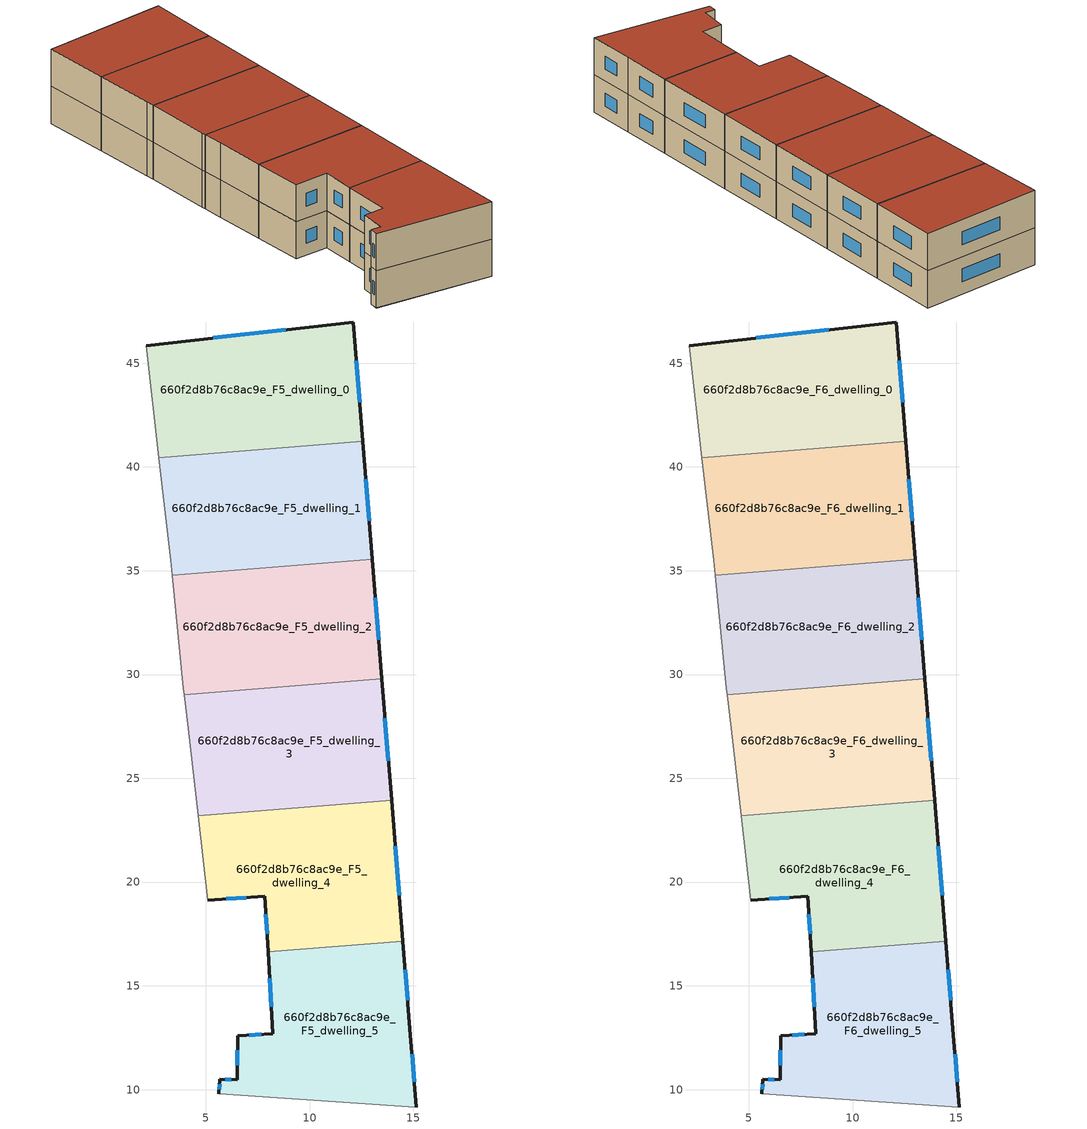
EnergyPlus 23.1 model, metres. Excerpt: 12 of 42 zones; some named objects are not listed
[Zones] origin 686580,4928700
660f2d8b76c8ac9e_F5_dwelling_0
 floor to 660f2d8b76c8ac9e_F4_dwelling_0 (EU_floor_Construction): 12.09,46.98 12.55,41.24 2.74,40.45 2.12,45.84 z15
 wall outside (EU_wall_Construction): 12.56,41.24 12.09,46.98 2.12,45.84 z15:18
 wall adiabatic (EU_wall_Construction): 2.12,45.84 2.74,40.45 z15:18
 wall to 660f2d8b76c8ac9e_F5_dwelling_1 (EU_wall_Construction): 2.74,40.45 12.55,41.24 z15:18
 window (EU_Window_Construction): 8.85,46.61 5.37,46.21 / 12.4,43.11 12.24,45.12 z15.98:17.02
660f2d8b76c8ac9e_F5_dwelling_1
 floor to 660f2d8b76c8ac9e_F4_dwelling_1 (EU_floor_Construction): 12.55,41.24 13.01,35.57 3.37,34.79 3.3,35.49 2.74,40.45 z15
 wall outside (EU_wall_Construction): 13.01,35.57 12.56,41.24 z15:18
 wall adiabatic (EU_wall_Construction): 2.74,40.45 3.3,35.49 3.37,34.79 z15:18
 wall to 660f2d8b76c8ac9e_F5_dwelling_2 (EU_wall_Construction): 3.37,34.79 13.01,35.57 z15:18
 window (EU_Window_Construction): 12.86,37.41 12.7,39.4 z15.98:17.02
660f2d8b76c8ac9e_F5_dwelling_2
 floor to 660f2d8b76c8ac9e_F4_dwelling_2 (EU_floor_Construction): 13.01,35.57 13.47,29.8 3.95,29.04 3.91,29.34 3.37,34.79 z15
 wall outside (EU_wall_Construction): 13.47,29.8 13.01,35.57 z15:18
 wall adiabatic (EU_wall_Construction): 3.37,34.79 3.91,29.34 3.95,29.04 z15:18
 wall to 660f2d8b76c8ac9e_F5_dwelling_3 (EU_wall_Construction): 3.95,29.04 13.47,29.8 z15:18
 window (EU_Window_Construction): 13.32,31.68 13.16,33.69 z15.98:17.02
660f2d8b76c8ac9e_F5_dwelling_3
 floor to 660f2d8b76c8ac9e_F4_dwelling_3 (EU_floor_Construction): 13.47,29.8 13.95,23.94 4.63,23.19 4.14,27.4 3.95,29.04 z15
 wall outside (EU_wall_Construction): 13.95,23.94 13.47,29.8 z15:18
 wall adiabatic (EU_wall_Construction): 3.95,29.04 4.14,27.4 4.63,23.19 z15:18
 wall to 660f2d8b76c8ac9e_F5_dwelling_4 (EU_wall_Construction): 4.63,23.19 13.95,23.94 z15:18
 window (EU_Window_Construction): 13.79,25.85 13.63,27.9 z15.98:17.02
660f2d8b76c8ac9e_F5_dwelling_4
 floor to 660f2d8b76c8ac9e_F4_dwelling_4 (EU_floor_Construction): 13.95,23.94 14.49,17.16 8,16.63 7.84,19.31 5.1,19.12 4.63,23.19 z15
 wall outside (EU_wall_Construction): 14.49,17.16 13.95,23.94 / 5.1,19.12 7.84,19.31 8,16.63 z15:18
 wall adiabatic (EU_wall_Construction): 4.63,23.19 5.1,19.12 z15:18
 wall to 660f2d8b76c8ac9e_F5_dwelling_5 (EU_wall_Construction): 8,16.63 14.49,17.16 z15:18
 window (EU_Window_Construction): 14.31,19.36 14.12,21.73 / 7.89,18.44 7.95,17.5 / 5.99,19.19 6.95,19.25 z15.98:17.02
660f2d8b76c8ac9e_F5_dwelling_5
 floor to 660f2d8b76c8ac9e_F4_dwelling_5 (EU_floor_Construction): 14.49,17.16 14.83,12.92 15.14,9.16 5.63,9.8 5.67,10.49 6.5,10.48 6.53,12.59 8.23,12.7 8,16.63 z15
 wall outside (EU_wall_Construction): 8,16.63 8.23,12.7 6.53,12.59 6.5,10.48 5.67,10.49 5.63,9.8 / 15.14,9.16 14.83,12.92 14.49,17.16 z15:18
 wall adiabatic (EU_wall_Construction): 5.63,9.8 15.14,9.16 z15:18
 window (EU_Window_Construction): 8.08,15.36 8.16,13.98 / 14.72,14.3 14.6,15.78 / 15.04,10.39 14.93,11.7 / 5.66,10.27 5.65,10.03 / 6.23,10.49 5.94,10.49 / 6.52,11.91 6.51,11.17 / 7.68,12.67 7.09,12.63 z15.98:17.02
660f2d8b76c8ac9e_F6_dwelling_0
 floor to 660f2d8b76c8ac9e_F5_dwelling_0 (EU_floor_Construction): 12.09,46.98 12.55,41.24 2.74,40.45 2.12,45.84 z18
 wall outside (EU_wall_Construction): 12.56,41.24 12.09,46.98 2.12,45.84 z18:21
 wall adiabatic (EU_wall_Construction): 2.12,45.84 2.74,40.45 z18:21
 wall to 660f2d8b76c8ac9e_F6_dwelling_1 (EU_wall_Construction): 2.74,40.45 12.55,41.24 z18:21
 window (EU_Window_Construction): 8.85,46.61 5.37,46.21 / 12.4,43.11 12.24,45.12 z18.98:20.02
 roof outside (EU_roof_Construction): 12.56,41.24 12.09,46.98 2.12,45.84 2.74,40.45 z21
660f2d8b76c8ac9e_F6_dwelling_1
 floor to 660f2d8b76c8ac9e_F5_dwelling_1 (EU_floor_Construction): 12.55,41.24 13.01,35.57 3.37,34.79 3.3,35.49 2.74,40.45 z18
 wall outside (EU_wall_Construction): 13.01,35.57 12.56,41.24 z18:21
 wall adiabatic (EU_wall_Construction): 2.74,40.45 3.3,35.49 3.37,34.79 z18:21
 wall to 660f2d8b76c8ac9e_F6_dwelling_2 (EU_wall_Construction): 3.37,34.79 13.01,35.57 z18:21
 window (EU_Window_Construction): 12.86,37.41 12.7,39.4 z18.98:20.02
 roof outside (EU_roof_Construction): 13.01,35.57 12.56,41.24 2.74,40.45 3.3,35.49 3.37,34.79 z21
660f2d8b76c8ac9e_F6_dwelling_2
 floor to 660f2d8b76c8ac9e_F5_dwelling_2 (EU_floor_Construction): 13.01,35.57 13.47,29.8 3.95,29.04 3.91,29.34 3.37,34.79 z18
 wall outside (EU_wall_Construction): 13.47,29.8 13.01,35.57 z18:21
 wall adiabatic (EU_wall_Construction): 3.37,34.79 3.91,29.34 3.95,29.04 z18:21
 wall to 660f2d8b76c8ac9e_F6_dwelling_3 (EU_wall_Construction): 3.95,29.04 13.47,29.8 z18:21
 window (EU_Window_Construction): 13.32,31.68 13.16,33.69 z18.98:20.02
 roof outside (EU_roof_Construction): 13.47,29.8 13.01,35.57 3.37,34.79 3.91,29.34 3.95,29.04 z21
660f2d8b76c8ac9e_F6_dwelling_3
 floor to 660f2d8b76c8ac9e_F5_dwelling_3 (EU_floor_Construction): 13.47,29.8 13.95,23.94 4.63,23.19 4.14,27.4 3.95,29.04 z18
 wall outside (EU_wall_Construction): 13.95,23.94 13.47,29.8 z18:21
 wall adiabatic (EU_wall_Construction): 3.95,29.04 4.14,27.4 4.63,23.19 z18:21
 wall to 660f2d8b76c8ac9e_F6_dwelling_4 (EU_wall_Construction): 4.63,23.19 13.95,23.94 z18:21
 window (EU_Window_Construction): 13.79,25.85 13.63,27.9 z18.98:20.02
 roof outside (EU_roof_Construction): 13.95,23.94 13.47,29.8 3.95,29.04 4.14,27.4 4.63,23.19 z21
660f2d8b76c8ac9e_F6_dwelling_4
 floor to 660f2d8b76c8ac9e_F5_dwelling_4 (EU_floor_Construction): 13.95,23.94 14.49,17.16 8,16.63 7.84,19.31 5.1,19.12 4.63,23.19 z18
 wall outside (EU_wall_Construction): 14.49,17.16 13.95,23.94 / 5.1,19.12 7.84,19.31 8,16.63 z18:21
 wall adiabatic (EU_wall_Construction): 4.63,23.19 5.1,19.12 z18:21
 wall to 660f2d8b76c8ac9e_F6_dwelling_5 (EU_wall_Construction): 8,16.63 14.49,17.16 z18:21
 window (EU_Window_Construction): 14.31,19.36 14.12,21.73 / 7.89,18.44 7.95,17.5 / 5.99,19.19 6.95,19.25 z18.98:20.02
 roof outside (EU_roof_Construction): 14.49,17.16 13.95,23.94 4.63,23.19 5.1,19.12 7.84,19.31 8,16.63 z21
660f2d8b76c8ac9e_F6_dwelling_5
 floor to 660f2d8b76c8ac9e_F5_dwelling_5 (EU_floor_Construction): 14.49,17.16 14.83,12.92 15.14,9.16 5.63,9.8 5.67,10.49 6.5,10.48 6.53,12.59 8.23,12.7 8,16.63 z18
 wall outside (EU_wall_Construction): 8,16.63 8.23,12.7 6.53,12.59 6.5,10.48 5.67,10.49 5.63,9.8 / 15.14,9.16 14.83,12.92 14.49,17.16 z18:21
 wall adiabatic (EU_wall_Construction): 5.63,9.8 15.14,9.16 z18:21
 window (EU_Window_Construction): 8.08,15.36 8.16,13.98 / 14.72,14.3 14.6,15.78 / 15.04,10.39 14.93,11.7 / 5.66,10.27 5.65,10.03 / 6.23,10.49 5.94,10.49 / 6.52,11.91 6.51,11.17 / 7.68,12.67 7.09,12.63 z18.98:20.02
 roof outside (EU_roof_Construction): 15.14,9.16 14.83,12.92 14.49,17.16 8,16.63 8.23,12.7 6.53,12.59 6.5,10.48 5.67,10.49 5.63,9.8 z21
[Building]
EU S2 Campaign: North Axis=0; Terrain=City; Solar Distribution=FullExterior
[Site:Location]
Bologna: Latitude=44.5; Longitude=11.25; Time Zone=1; Elevation=37
[SizingPeriod:WeatherFileDays]
AnnualSizingPeriod: Begin Month=1; Begin Day of Month=1; End Month=12; End Day of Month=31; Day of Week for Start Day=Monday; Use Weather File Daylight Saving Period=No; Use Weather File Rain and Snow Indicators=No
[MATERIAL]
EU_InternalMass_Material: Roughness=MediumRough; Thickness=0.1; Conductivity=1; Density=1800; Specific Heat=900; Thermal Absorptance=0.9; Solar Absorptance=0.7; Visible Absorptance=0.7
[MATERIAL:NOMASS] Roughness=MediumRough; Thermal Absorptance=0.9; Solar Absorptance=0.7; Visible Absorptance=0.7
Name | Thermal Resistance
EU_wall_NoMass | 0.905828
EU_roof_NoMass | 0.37593
EU_floor_NoMass | 0.67114
[WINDOWMATERIAL:SIMPLEGLAZINGSYSTEM]
EU_Window_SimpleGlazing: UFactor=4.52486; Solar Heat Gain Coefficient=0.85; Visible Transmittance=0.85
[CONSTRUCTION]
EU_wall_Construction: EU_wall_NoMass
EU_roof_Construction: EU_roof_NoMass
EU_floor_Construction: EU_floor_NoMass
EU_Window_Construction: EU_Window_SimpleGlazing
EU_InternalMass_Construction: EU_InternalMass_Material
[ZONE] Type=1; Multiplier=1; Ceiling Height=autocalculate; Floor Area=autocalculate; Part of Total Floor Area=Yes
Name | Volume
660f2d8b76c8ac9e_F5_dwelling_0; 660f2d8b76c8ac9e_F6_dwelling_0 | 166.731
660f2d8b76c8ac9e_F5_dwelling_1; 660f2d8b76c8ac9e_F6_dwelling_1 | 166.729
660f2d8b76c8ac9e_F5_dwelling_2; 660f2d8b76c8ac9e_F6_dwelling_2 | 166.726
660f2d8b76c8ac9e_F5_dwelling_3; 660f2d8b76c8ac9e_F6_dwelling_3 | 166.758
660f2d8b76c8ac9e_F5_dwelling_4; 660f2d8b76c8ac9e_F6_dwelling_4 | 166.716
660f2d8b76c8ac9e_F5_dwelling_5; 660f2d8b76c8ac9e_F6_dwelling_5 | 166.736
[INTERNALMASS] Construction=EU_InternalMass_Construction
Name | Zone or ZoneList | Surface Area
660f2d8b76c8ac9e_F5_dwelling_0_EU_InternalMass | 660f2d8b76c8ac9e_F5_dwelling_0 | 55.577
660f2d8b76c8ac9e_F5_dwelling_1_EU_InternalMass | 660f2d8b76c8ac9e_F5_dwelling_1 | 55.5762
660f2d8b76c8ac9e_F5_dwelling_2_EU_InternalMass | 660f2d8b76c8ac9e_F5_dwelling_2 | 55.5755
660f2d8b76c8ac9e_F5_dwelling_3_EU_InternalMass | 660f2d8b76c8ac9e_F5_dwelling_3 | 55.586
660f2d8b76c8ac9e_F5_dwelling_4_EU_InternalMass | 660f2d8b76c8ac9e_F5_dwelling_4 | 55.5722
660f2d8b76c8ac9e_F5_dwelling_5_EU_InternalMass | 660f2d8b76c8ac9e_F5_dwelling_5 | 55.578
660f2d8b76c8ac9e_F6_dwelling_0_EU_InternalMass | 660f2d8b76c8ac9e_F6_dwelling_0 | 55.577
660f2d8b76c8ac9e_F6_dwelling_1_EU_InternalMass | 660f2d8b76c8ac9e_F6_dwelling_1 | 55.5762
660f2d8b76c8ac9e_F6_dwelling_2_EU_InternalMass | 660f2d8b76c8ac9e_F6_dwelling_2 | 55.5755
660f2d8b76c8ac9e_F6_dwelling_3_EU_InternalMass | 660f2d8b76c8ac9e_F6_dwelling_3 | 55.586
660f2d8b76c8ac9e_F6_dwelling_4_EU_InternalMass | 660f2d8b76c8ac9e_F6_dwelling_4 | 55.5722
660f2d8b76c8ac9e_F6_dwelling_5_EU_InternalMass | 660f2d8b76c8ac9e_F6_dwelling_5 | 55.578
[OTHEREQUIPMENT] Fuel Type=Electricity; Design Level Calculation Method=Watts/Area; Power per Zone Floor Area=1; Fraction Latent=0; Fraction Radiant=0; Fraction Lost=0; Carbon Dioxide Generation Rate=0; EndUse Subcategory=EU_Step8_InternalGains
Name | Zone or ZoneList or Space or SpaceList | Schedule
EU_Step8_InternalGain_660f2d8b76c8ac9e_F5_dwelling_0_f000 | 660f2d8b76c8ac9e_F5_dwelling_0 | EU_Step8_GainSchedule_660f2d8b76c8ac9e_F5_dwelling_0_f000
EU_Step8_InternalGain_660f2d8b76c8ac9e_F5_dwelling_1_f000 | 660f2d8b76c8ac9e_F5_dwelling_1 | EU_Step8_GainSchedule_660f2d8b76c8ac9e_F5_dwelling_1_f000
EU_Step8_InternalGain_660f2d8b76c8ac9e_F5_dwelling_2_f000 | 660f2d8b76c8ac9e_F5_dwelling_2 | EU_Step8_GainSchedule_660f2d8b76c8ac9e_F5_dwelling_2_f000
EU_Step8_InternalGain_660f2d8b76c8ac9e_F5_dwelling_3_f000 | 660f2d8b76c8ac9e_F5_dwelling_3 | EU_Step8_GainSchedule_660f2d8b76c8ac9e_F5_dwelling_3_f000
EU_Step8_InternalGain_660f2d8b76c8ac9e_F5_dwelling_4_f000 | 660f2d8b76c8ac9e_F5_dwelling_4 | EU_Step8_GainSchedule_660f2d8b76c8ac9e_F5_dwelling_4_f000
EU_Step8_InternalGain_660f2d8b76c8ac9e_F5_dwelling_5_f000 | 660f2d8b76c8ac9e_F5_dwelling_5 | EU_Step8_GainSchedule_660f2d8b76c8ac9e_F5_dwelling_5_f000
EU_Step8_InternalGain_660f2d8b76c8ac9e_F6_dwelling_0_f000 | 660f2d8b76c8ac9e_F6_dwelling_0 | EU_Step8_GainSchedule_660f2d8b76c8ac9e_F6_dwelling_0_f000
EU_Step8_InternalGain_660f2d8b76c8ac9e_F6_dwelling_1_f000 | 660f2d8b76c8ac9e_F6_dwelling_1 | EU_Step8_GainSchedule_660f2d8b76c8ac9e_F6_dwelling_1_f000
EU_Step8_InternalGain_660f2d8b76c8ac9e_F6_dwelling_2_f000 | 660f2d8b76c8ac9e_F6_dwelling_2 | EU_Step8_GainSchedule_660f2d8b76c8ac9e_F6_dwelling_2_f000
EU_Step8_InternalGain_660f2d8b76c8ac9e_F6_dwelling_3_f000 | 660f2d8b76c8ac9e_F6_dwelling_3 | EU_Step8_GainSchedule_660f2d8b76c8ac9e_F6_dwelling_3_f000
EU_Step8_InternalGain_660f2d8b76c8ac9e_F6_dwelling_4_f000 | 660f2d8b76c8ac9e_F6_dwelling_4 | EU_Step8_GainSchedule_660f2d8b76c8ac9e_F6_dwelling_4_f000
EU_Step8_InternalGain_660f2d8b76c8ac9e_F6_dwelling_5_f000 | 660f2d8b76c8ac9e_F6_dwelling_5 | EU_Step8_GainSchedule_660f2d8b76c8ac9e_F6_dwelling_5_f000
[ZONEVENTILATION:DESIGNFLOWRATE] Schedule=EU_AlwaysOn; Design Flow Rate Calculation Method=AirChanges/Hour; Air Changes per Hour=0.73129; Ventilation Type=Natural; Fan Pressure Rise=0; Fan Total Efficiency=1; Constant Term Coefficient=1; Temperature Term Coefficient=0; Velocity Term Coefficient=0; Velocity Squared Term Coefficient=0; Minimum Indoor Temperature=-100; Maximum Indoor Temperature=100; Delta Temperature=-100; Minimum Outdoor Temperature=-100; Maximum Outdoor Temperature=100; Maximum Wind Speed=40
Name | Zone or ZoneList or Space or SpaceList
EU_ConstantAir_660f2d8b76c8ac9e_F5_dwelling_0 | 660f2d8b76c8ac9e_F5_dwelling_0
EU_ConstantAir_660f2d8b76c8ac9e_F5_dwelling_1 | 660f2d8b76c8ac9e_F5_dwelling_1
EU_ConstantAir_660f2d8b76c8ac9e_F5_dwelling_2 | 660f2d8b76c8ac9e_F5_dwelling_2
EU_ConstantAir_660f2d8b76c8ac9e_F5_dwelling_3 | 660f2d8b76c8ac9e_F5_dwelling_3
EU_ConstantAir_660f2d8b76c8ac9e_F5_dwelling_4 | 660f2d8b76c8ac9e_F5_dwelling_4
EU_ConstantAir_660f2d8b76c8ac9e_F5_dwelling_5 | 660f2d8b76c8ac9e_F5_dwelling_5
EU_ConstantAir_660f2d8b76c8ac9e_F6_dwelling_0 | 660f2d8b76c8ac9e_F6_dwelling_0
EU_ConstantAir_660f2d8b76c8ac9e_F6_dwelling_1 | 660f2d8b76c8ac9e_F6_dwelling_1
EU_ConstantAir_660f2d8b76c8ac9e_F6_dwelling_2 | 660f2d8b76c8ac9e_F6_dwelling_2
EU_ConstantAir_660f2d8b76c8ac9e_F6_dwelling_3 | 660f2d8b76c8ac9e_F6_dwelling_3
EU_ConstantAir_660f2d8b76c8ac9e_F6_dwelling_4 | 660f2d8b76c8ac9e_F6_dwelling_4
EU_ConstantAir_660f2d8b76c8ac9e_F6_dwelling_5 | 660f2d8b76c8ac9e_F6_dwelling_5
[HVACTEMPLATE:ZONE:IDEALLOADSAIRSYSTEM] System Availability Schedule=EU_AlwaysOn; Maximum Heating Supply Air Temperature=50; Minimum Cooling Supply Air Temperature=13; Maximum Heating Supply Air Humidity Ratio=0.0156; Minimum Cooling Supply Air Humidity Ratio=0.0077; Heating Limit=NoLimit; Cooling Limit=NoLimit; Heating Availability Schedule=EU_AlwaysOn; Cooling Availability Schedule=EU_CoolingOff; Dehumidification Control Type=ConstantSensibleHeatRatio; Cooling Sensible Heat Ratio=0.7; Dehumidification Setpoint=60; Humidification Control Type=None; Humidification Setpoint=30; Outdoor Air Method=None; Outdoor Air Flow Rate per Person=0.00944; Outdoor Air Flow Rate per Zone Floor Area=0; Outdoor Air Flow Rate per Zone=0; Demand Controlled Ventilation Type=None; Outdoor Air Economizer Type=NoEconomizer; Heat Recovery Type=None; Sensible Heat Recovery Effectiveness=0.7; Latent Heat Recovery Effectiveness=0.65
Name | Template Thermostat
660f2d8b76c8ac9e_F5_dwelling_0 | EU_HeatOnly_660f2d8b76c8ac9e_F5_dwelling_0
660f2d8b76c8ac9e_F5_dwelling_1 | EU_HeatOnly_660f2d8b76c8ac9e_F5_dwelling_1
660f2d8b76c8ac9e_F5_dwelling_2 | EU_HeatOnly_660f2d8b76c8ac9e_F5_dwelling_2
660f2d8b76c8ac9e_F5_dwelling_3 | EU_HeatOnly_660f2d8b76c8ac9e_F5_dwelling_3
660f2d8b76c8ac9e_F5_dwelling_4 | EU_HeatOnly_660f2d8b76c8ac9e_F5_dwelling_4
660f2d8b76c8ac9e_F5_dwelling_5 | EU_HeatOnly_660f2d8b76c8ac9e_F5_dwelling_5
660f2d8b76c8ac9e_F6_dwelling_0 | EU_HeatOnly_660f2d8b76c8ac9e_F6_dwelling_0
660f2d8b76c8ac9e_F6_dwelling_1 | EU_HeatOnly_660f2d8b76c8ac9e_F6_dwelling_1
660f2d8b76c8ac9e_F6_dwelling_2 | EU_HeatOnly_660f2d8b76c8ac9e_F6_dwelling_2
660f2d8b76c8ac9e_F6_dwelling_3 | EU_HeatOnly_660f2d8b76c8ac9e_F6_dwelling_3
660f2d8b76c8ac9e_F6_dwelling_4 | EU_HeatOnly_660f2d8b76c8ac9e_F6_dwelling_4
660f2d8b76c8ac9e_F6_dwelling_5 | EU_HeatOnly_660f2d8b76c8ac9e_F6_dwelling_5
[SIZING:ZONE] Zone Cooling Design Supply Air Temperature Input Method=SupplyAirTemperature; Zone Cooling Design Supply Air Temperature=13; Zone Heating Design Supply Air Temperature Input Method=SupplyAirTemperature; Zone Heating Design Supply Air Temperature=50; Zone Cooling Design Supply Air Humidity Ratio=0.008; Zone Heating Design Supply Air Humidity Ratio=0.008; Cooling Design Air Flow Method=DesignDay; Cooling Design Air Flow Rate=0; Cooling Minimum Air Flow per Zone Floor Area=0.000762; Cooling Minimum Air Flow=0; Cooling Minimum Air Flow Fraction=0.2; Heating Design Air Flow Method=DesignDay; Heating Design Air Flow Rate=0; Heating Maximum Air Flow per Zone Floor Area=0.002032; Heating Maximum Air Flow=0.141576; Heating Maximum Air Flow Fraction=0.3; Account for Dedicated Outdoor Air System=No; Dedicated Outdoor Air System Control Strategy=NeutralSupplyAir; Dedicated Outdoor Air Low Setpoint Temperature for Design=autosize; Dedicated Outdoor Air High Setpoint Temperature for Design=autosize; Zone Load Sizing Method=Sensible Load Only No Latent Load; Zone Latent Cooling Design Supply Air Humidity Ratio Input Method=HumidityRatioDifference; Zone Cooling Design Supply Air Humidity Ratio Difference=0.005; Zone Latent Heating Design Supply Air Humidity Ratio Input Method=HumidityRatioDifference; Zone Humidification Design Supply Air Humidity Ratio Difference=0.005
660f2d8b76c8ac9e_F5_dwelling_0; 660f2d8b76c8ac9e_F5_dwelling_1; 660f2d8b76c8ac9e_F5_dwelling_2; 660f2d8b76c8ac9e_F5_dwelling_3; 660f2d8b76c8ac9e_F5_dwelling_4; 660f2d8b76c8ac9e_F5_dwelling_5; 660f2d8b76c8ac9e_F6_dwelling_0; 660f2d8b76c8ac9e_F6_dwelling_1; 660f2d8b76c8ac9e_F6_dwelling_2; 660f2d8b76c8ac9e_F6_dwelling_3; 660f2d8b76c8ac9e_F6_dwelling_4; 660f2d8b76c8ac9e_F6_dwelling_5
[SCHEDULE:CONSTANT]
Name | Hourly Value
EU_AlwaysOn | 1
EU_CoolingOff | 0
[SCHEDULE:FILE] Column Number=1; Rows to Skip at Top=0; Number of Hours of Data=8760; Column Separator=Comma; Interpolate to Timestep=No; Minutes per Item=60; Adjust Schedule for Daylight Savings=Yes
Name | File
EU_Step8_GainSchedule_660f2d8b76c8ac9e_F5_dwelling_0_f000 | ../../schedules/660f2d8b76c8ac9e/660f2d8b76c8ac9e_F5_dwelling_0_f000_gain.csv
EU_Step8_GainSchedule_660f2d8b76c8ac9e_F5_dwelling_1_f000 | ../../schedules/660f2d8b76c8ac9e/660f2d8b76c8ac9e_F5_dwelling_1_f000_gain.csv
EU_Step8_GainSchedule_660f2d8b76c8ac9e_F5_dwelling_2_f000 | ../../schedules/660f2d8b76c8ac9e/660f2d8b76c8ac9e_F5_dwelling_2_f000_gain.csv
EU_Step8_GainSchedule_660f2d8b76c8ac9e_F5_dwelling_3_f000 | ../../schedules/660f2d8b76c8ac9e/660f2d8b76c8ac9e_F5_dwelling_3_f000_gain.csv
EU_Step8_GainSchedule_660f2d8b76c8ac9e_F5_dwelling_4_f000 | ../../schedules/660f2d8b76c8ac9e/660f2d8b76c8ac9e_F5_dwelling_4_f000_gain.csv
EU_Step8_GainSchedule_660f2d8b76c8ac9e_F5_dwelling_5_f000 | ../../schedules/660f2d8b76c8ac9e/660f2d8b76c8ac9e_F5_dwelling_5_f000_gain.csv
EU_Step8_GainSchedule_660f2d8b76c8ac9e_F6_dwelling_0_f000 | ../../schedules/660f2d8b76c8ac9e/660f2d8b76c8ac9e_F6_dwelling_0_f000_gain.csv
EU_Step8_GainSchedule_660f2d8b76c8ac9e_F6_dwelling_1_f000 | ../../schedules/660f2d8b76c8ac9e/660f2d8b76c8ac9e_F6_dwelling_1_f000_gain.csv
EU_Step8_GainSchedule_660f2d8b76c8ac9e_F6_dwelling_2_f000 | ../../schedules/660f2d8b76c8ac9e/660f2d8b76c8ac9e_F6_dwelling_2_f000_gain.csv
EU_Step8_GainSchedule_660f2d8b76c8ac9e_F6_dwelling_3_f000 | ../../schedules/660f2d8b76c8ac9e/660f2d8b76c8ac9e_F6_dwelling_3_f000_gain.csv
EU_Step8_GainSchedule_660f2d8b76c8ac9e_F6_dwelling_4_f000 | ../../schedules/660f2d8b76c8ac9e/660f2d8b76c8ac9e_F6_dwelling_4_f000_gain.csv
EU_Step8_GainSchedule_660f2d8b76c8ac9e_F6_dwelling_5_f000 | ../../schedules/660f2d8b76c8ac9e/660f2d8b76c8ac9e_F6_dwelling_5_f000_gain.csv
